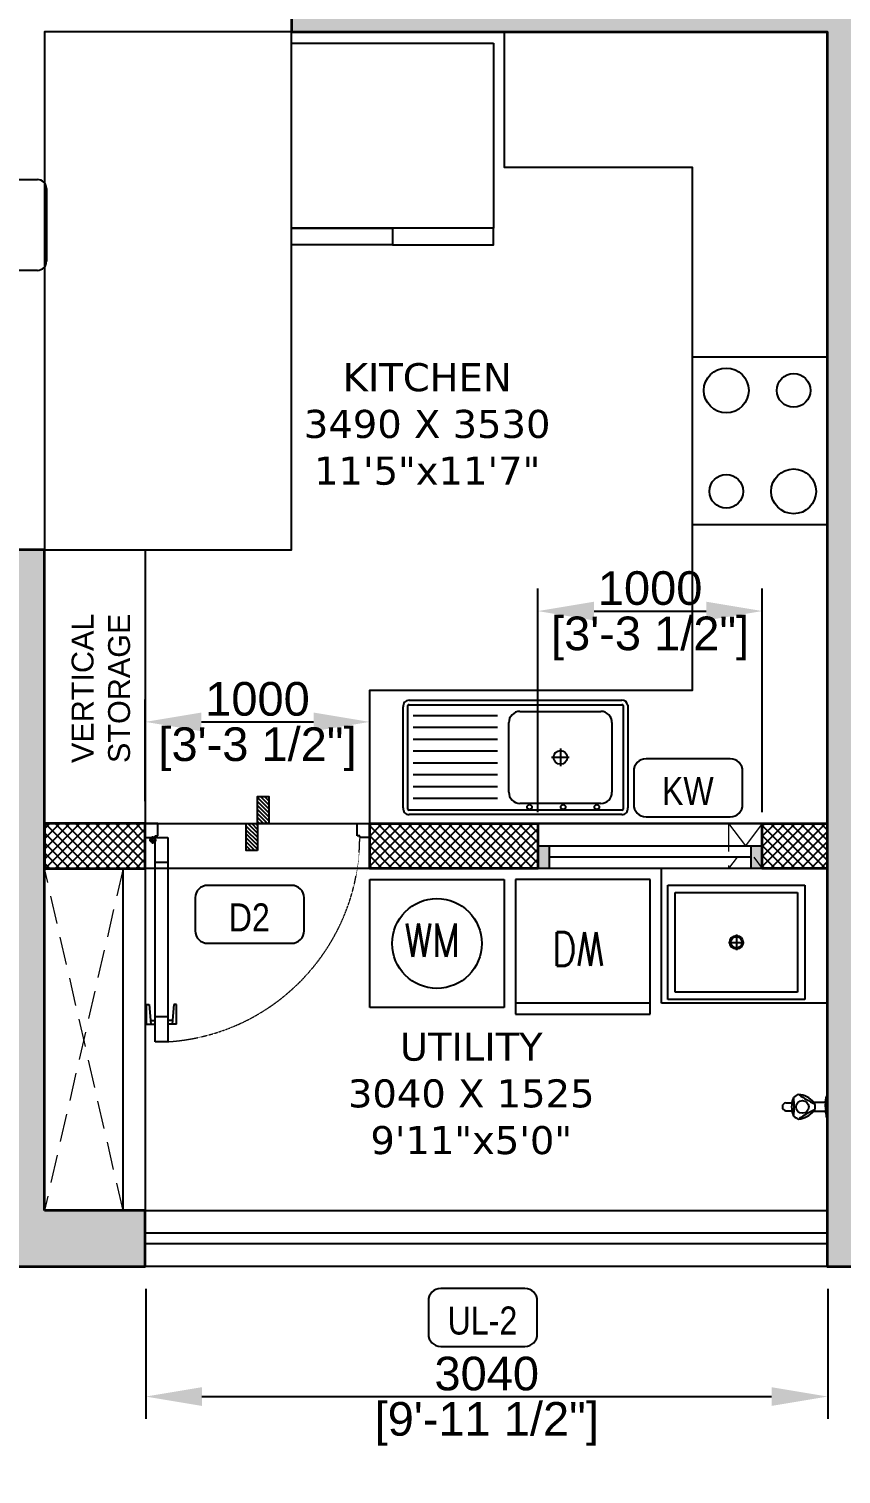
# Model space of a CAD drawing. Header units: millimetres. Extents: x 94643 to 134206, y 115494 to 180803.
# Drawn here: x 124267 to 127887, y 161021 to 167466 of the extents above; entities that cross this region are included whole.
import ezdxf
from ezdxf.enums import TextEntityAlignment as Align

# ---------------------------------------------------------------- set-up
doc = ezdxf.new("R2010")
doc.units = ezdxf.units.MM
for name, pattern in [('( Hidden )', [0.375, 0.25, -0.125]), ('3.5BHK EAST_UN-1$0$DASHED', [0.75, 0.5, -0.25]), ('3BHK  WEST_UN-2$0$2024-08-29_TOWER-A$0$HIDDEN', [9.525, 6.35, -3.175])]:
    doc.linetypes.add(name, pattern=pattern)
for name, color, linetype in [('A-Dimensions', 4, 'Continuous'), ('A-Dining Table', 253, 'Continuous'), ('A-Dishwasher', 253, 'Continuous'), ('A-Door', 11, 'Continuous'), ('A-Door Line', 8, 'Continuous'), ('A-Elevation 10', 8, 'Continuous'), ('A-Fridge', 253, 'Continuous'), ('A-Hatch', 252, 'Continuous'), ('A-Kicthen Platforme', 253, 'Continuous'), ('A-Kitchen Sink', 253, 'Continuous'), ('A-Railing', 6, 'Continuous'), ('A-Room Boundary', 44, 'Continuous'), ('A-Shaft', 8, 'Continuous'), ('A-Shaft Line', 253, 'Continuous'), ('A-Shaft Wall', 253, 'Continuous'), ('A-Sink Platform', 253, 'Continuous'), ('A-Stove', 253, 'Continuous'), ('A-Text Main', 44, 'Continuous'), ('A-Utility Tab', 253, 'Continuous'), ('A-Utilty Sink', 253, 'Continuous'), ('A-Vertival Storage', 253, 'Continuous'), ('A-Washing Machine', 253, 'Continuous'), ('A-Window', 4, 'Continuous')]:
    doc.layers.add(name, color=color, linetype=linetype)
doc.layers.add('A-Wall', color=240, linetype='Continuous', lineweight=35)
doc.styles.add('2024-08-29_TOWER-A$0$simplex-0.8', font='simplex.shx', dxfattribs={"width": 0.8})
doc.styles.add('3BHK  WEST_UN-2$0$2024-08-29_TOWER-A$0$simplex-0.8', font='simplex.shx', dxfattribs={"width": 0.8})
doc.styles.add('3BHK  WEST_UN-2$0$grid_text', font='verdana.ttf')
doc.styles.add('3BHK  WEST_UN-2$0$Standard', font='arial.ttf')
doc.styles.add('ARIAL', font='ARIALN.TTF')
doc.styles.add('S', font='arial.ttf', dxfattribs={"height": 150})
doc.dimstyles.new('DIMSMALL', dxfattribs={"dimtxt": 150, "dimasz": 250, "dimexe": 100, "dimexo": 100, "dimgap": 25, "dimtad": 1, "dimdec": 0, "dimzin": 0, "dimdsep": 46, "dimtxsty": 'S', "dimcen": 0, "dimdle": 100, "dimclrd": 8, "dimclre": 8, "dimclrt": 256, "dimazin": 0, "dimtfac": 1, "dimtdec": 0, "dimtix": 1, "dimtmove": 0, "dimatfit": 3, "dimldrblk": '12_DatumFilled', "dimfxl": 1, "dimtolj": 1, "dimtzin": 0, "dimlwd": -1, "dimlwe": -1, "dimarcsym": 1})

# ---------------------------------------------------------------- blocks, each defined once
blk = doc.blocks.new('*D259')
at = {"layer": 'A-Dimensions', "color": 8, "transparency": 16777216}
for p, q in [((126535.8, 163972.5), (126535.8, 164969.9)), ((127535.8, 163972.5), (127535.8, 164969.9)), ((126785.8, 164869.9), (127285.8, 164869.9))]:
    blk.add_line(p, q, dxfattribs=at)
for points in [[(126785.8, 164911.6), (126785.8, 164828.2), (126535.8, 164869.9)], [(127285.8, 164911.6), (127285.8, 164828.2), (127535.8, 164869.9)]]:
    blk.add_solid(points, dxfattribs=at)
at = {"layer": 'Defpoints', "color": 0, "transparency": 16777216}
for p in [(127535.8, 164869.9), (126535.8, 163872.5), (127535.8, 163872.5)]:
    blk.add_point(p, dxfattribs=at)
at = {"layer": 'A-Dimensions', "lineweight": 30, "transparency": 16777216, "char_height": 150, "attachment_point": 5, "style": 'S'}
for s, insert in [('\\A1;1000', (127035.8, 164971.5)), ('\\A1;[3\'-3 1/2"]', (127035.8, 164747.8))]:
    blk.add_mtext(s, dxfattribs=dict(at, insert=insert))
blk = doc.blocks.new('12_DatumFilled')
at = {"color": 8, "linetype": 'ByBlock'}
blk.add_solid([(0, 0.577), (-1, 0), (0, -0.577)], dxfattribs=at)
blk = doc.blocks.new('*D271')
at = {"layer": 'A-Dimensions', "color": 8, "transparency": 16777216}
for p, q in [((124785.8, 164022.5), (124785.8, 164475.8)), ((125785.8, 164022.5), (125785.8, 164475.8)), ((125035.8, 164375.8), (125535.8, 164375.8))]:
    blk.add_line(p, q, dxfattribs=at)
for points in [[(125035.8, 164417.4), (125035.8, 164334.1), (124785.8, 164375.8)], [(125535.8, 164417.4), (125535.8, 164334.1), (125785.8, 164375.8)]]:
    blk.add_solid(points, dxfattribs=at)
at = {"layer": 'Defpoints', "color": 0, "transparency": 16777216}
for p in [(125785.8, 164375.8), (124785.8, 163922.5), (125785.8, 163922.5)]:
    blk.add_point(p, dxfattribs=at)
at = {"layer": 'A-Dimensions', "lineweight": 30, "transparency": 16777216, "char_height": 150, "attachment_point": 5, "style": 'S'}
for s, insert in [('\\A1;1000', (125285.8, 164477.4)), ('\\A1;[3\'-3 1/2"]', (125285.8, 164253.7))]:
    blk.add_mtext(s, dxfattribs=dict(at, insert=insert))
blk = doc.blocks.new('*D274')
at = {"layer": 'A-Dimensions', "color": 8, "linetype": 'Continuous', "transparency": 16777216}
for p, q in [((124787.8, 161847.5), (124787.8, 161267.1)), ((127827.4, 161847.5), (127827.4, 161267.1)), ((125037.8, 161367.1), (127577.4, 161367.1))]:
    blk.add_line(p, q, dxfattribs=at)
for points in [[(125037.8, 161408.8), (125037.8, 161325.4), (124787.8, 161367.1)], [(127577.4, 161408.8), (127577.4, 161325.4), (127827.4, 161367.1)]]:
    blk.add_solid(points, dxfattribs=at)
at = {"layer": 'Defpoints', "color": 0, "linetype": 'Continuous', "transparency": 16777216}
for p in [(124787.8, 161947.5), (127827.4, 161947.5), (127827.4, 161367.1)]:
    blk.add_point(p, dxfattribs=at)
at = {"layer": 'A-Dimensions', "linetype": 'Continuous', "transparency": 16777216, "char_height": 150, "attachment_point": 5, "style": 'S'}
for s, insert in [('\\A1;3040', (126307.6, 161468.7)), ('\\A1;[9\'-11 1/2"]', (126307.6, 161245))]:
    blk.add_mtext(s, dxfattribs=dict(at, insert=insert))
blk = doc.blocks.new('3BHK  WEST_UN-2$0$wer4t5yyht')
at = {"layer": 'A-Utility Tab', "linetype": 'Continuous'}
for p, q in [((52799.4, -60582), (52798.2, -60579.9)), ((52740.5, -60616.8), (52768.1, -60616.8)), ((52776.7, -60595.1), (52775.4, -60593)), ((52864.8, -60614.5), (52913.1, -60614.5)), ((52868.1, -60621.6), (52870.5, -60621.6)), ((52917, -60634.8), (52919, -60609)), ((52917, -60634.8), (52919, -60660.6)), ((52919, -60609), (52920.4, -60591.6)), ((52922.8, -60589.4), (52925.4, -60589.4)), ((52925.4, -60634.8), (52925.4, -60589.4)), ((52925.4, -60680.2), (52925.4, -60634.8)), ((52740.5, -60652.7), (52768.1, -60652.7)), ((52775.4, -60676.5), (52776.7, -60674.4)), ((52798.2, -60689.7), (52799.4, -60687.5)), ((52864.8, -60655.1), (52913.1, -60655.1)), ((52868.1, -60647.9), (52870.5, -60647.9)), ((52919, -60660.6), (52920.4, -60678)), ((52922.8, -60680.2), (52925.4, -60680.2))]:
    blk.add_line(p, q, dxfattribs=at)
blk.add_circle((52814.7, -60635.5), 28.4, dxfattribs=at)
for centre, radius, start, end in [((52814.7, -60634.8), 57.3, 106.75199, 133.24801), ((52787.5, -60681.9), 102.6, 41.09723, 84.02166), ((52743.5, -60634.8), 18.2, 99.49742, 260.50258), ((52869.1, -60634.8), 102.6, 169.93301, 190.04944), ((52869.1, -60634.8), 102.6, 155.97834, 169.93301), ((52061.1, -60634.8), 716.6, 356.82979, 3.17021), ((53191.5, -59982.1), 716.6, 236.82979, 243.17021), ((52787.5, -60681.9), 102.6, 35.97834, 41.09723), ((52814.7, -60634.8), 57.3, 346.75199, 13.24801), ((52913.1, -60608.5), 5.97, 270, 355.48601), ((52922.8, -60591.8), 2.39, 90, 175.48601), ((52922.8, -60591.8), 2.39, 90, 175.48601), ((52869.1, -60634.8), 102.6, 190.04944, 204.02166), ((52814.7, -60634.8), 57.3, 226.75199, 253.24801), ((52787.5, -60587.6), 102.6, 275.97834, 318.90277), ((53191.5, -61287.4), 716.6, 116.82979, 123.17021), ((52787.5, -60587.6), 102.6, 318.90277, 324.02166), ((52913.1, -60661), 5.97, 4.51399, 90), ((52922.8, -60677.8), 2.39, 184.51399, 270)]:
    blk.add_arc(centre, radius, start, end, dxfattribs=at)
blk = doc.blocks.new('3BHK  WEST_UN-2$0$2024-08-29_TOWER-A$0$POT WASH')
at = {"layer": 'A-Utilty Sink'}
for p, q in [((0, 0), (0, 0.51)), ((0, 0.51), (0.61, 0.51)), ((0.0325, 0.0325), (0.0325, 0.4775)), ((0.0325, 0.4775), (0.5775, 0.4775)), ((0.5775, 0.4775), (0.5775, 0.0325)), ((0.61, 0.51), (0.61, 0)), ((0.305, 0.22), (0.305, 0.29)), ((0.34, 0.255), (0.27, 0.255)), ((0.61, 0), (0, 0)), ((0.5775, 0.0325), (0.0325, 0.0325))]:
    blk.add_line(p, q, dxfattribs=at)
for radius in [0.03, 0.025]:
    blk.add_circle((0.305, 0.255), radius, dxfattribs=at)
blk = doc.blocks.new('3BHK  WEST_UN-2$0$2024-08-29_TOWER-A$0$WASHING MACHINE')
at = {"layer": 'A-Washing Machine'}
for p, q in [((0, 0), (0.6, 0)), ((0, -0.57), (0, 0)), ((0.6, 0), (0.6, -0.57)), ((0.6, -0.57), (0, -0.57))]:
    blk.add_line(p, q, dxfattribs=at)
blk.add_circle((0.3, -0.285), 0.2, dxfattribs=at)
at = {"layer": 'A-Washing Machine', "insert": (0.4028, -0.1952), "char_height": 0.15, "width": 0.230071, "attachment_point": 3, "style": '3BHK  WEST_UN-2$0$2024-08-29_TOWER-A$0$simplex-0.8'}
blk.add_mtext('WM', dxfattribs=at)
blk = doc.blocks.new('3BHK  WEST_UN-2$0$2024-08-29_TOWER-A$0$DISH WASHER')
at = {"layer": 'A-Dishwasher', "linetype": '3BHK  WEST_UN-2$0$2024-08-29_TOWER-A$0$HIDDEN', "ltscale": 0.2}
for p, q in [((0, 0.6), (0.6, 0.6)), ((0, 0), (0, 0.6)), ((0.6, 0.6), (0.6, 0)), ((0, 0.55), (0.6, 0.55)), ((0.6, 0), (0, 0))]:
    blk.add_line(p, q, dxfattribs=at)
at = {"layer": 'A-Dishwasher', "insert": (0.3947, 0.2347), "char_height": 0.15, "width": 0.230071, "attachment_point": 9, "style": '3BHK  WEST_UN-2$0$2024-08-29_TOWER-A$0$simplex-0.8'}
blk.add_mtext('\\pxqc;DW', dxfattribs=at)
blk = doc.blocks.new('Kitchen Window- 1000mm width')
at = {"layer": 'A-Window', "linetype": 'Continuous'}
for points in [[(-1000, -100), (-1000, -200), (-950, -200), (-950, -100)], [(0, -200), (0, -100), (-50, -100), (-50, -200)]]:
    blk.add_hatch(color=256, dxfattribs=at).paths.add_polyline_path(points)
for p, q in [((-1000, -100), (-1000, 0)), ((0, 0), (-1000, 0)), ((-1000, -100), (-1000, 0)), ((0, -100), (0, 0)), ((0, -100), (0, 0)), ((-1000, -200), (-1000, -100)), ((-1000, -100), (-950, -100)), ((-1000, -200), (-1000, -100)), ((-1000, -200), (-1000, -100)), ((-950, -100), (-950, -200)), ((-950, -100), (-50, -100)), ((-50, -200), (-50, -100)), ((-50, -100), (0, -100)), ((0, -200), (0, -100)), ((0, -200), (0, -100)), ((0, -200), (0, -100)), ((-50, -150), (-950, -150)), ((-950, -200), (-1000, -200)), ((0, -200), (-950, -200)), ((-50, -200), (-750, -200)), ((0, -200), (-50, -200))]:
    blk.add_line(p, q, dxfattribs=at)
blk = doc.blocks.new('A$C5491d69a')
at = {"layer": 'A-Door'}
for p, q in [((55.5, 0), (0, 0)), ((0, 0), (0, -62.5)), ((0, -62.5), (44.4, -62.5)), ((33.3, -90.2), (33.3, -56.9)), ((44.4, -62.5), (44.4, -55.5)), ((44.4, -55.5), (55.5, -55.5)), ((44.4, -973.1), (44.4, -62.5)), ((44.4, -62.5), (99.9, -62.5)), ((55.5, -55.5), (55.5, 0)), ((99.9, -62.5), (99.9, -973.1)), ((99.9, -62.5), (99.9, -62.5)), ((944.5, -55.5), (944.5, 0)), ((944.5, 0), (1000, 0)), ((955.6, -55.5), (944.5, -55.5)), ((955.6, -62.5), (955.6, -55.5)), ((1000, -62.5), (955.6, -62.5)), ((1000, 0), (1000, -62.5)), ((16.7, -73.6), (50, -73.6)), ((99.9, -173.5), (44.4, -173.5)), ((5.6, -806.5), (16.7, -806.5)), ((5.6, -895.4), (5.6, -806.5)), ((16.7, -806.5), (24.9, -895.4)), ((127.7, -806.5), (119.5, -895.4)), ((138.8, -806.5), (127.7, -806.5)), ((138.8, -895.4), (138.8, -806.5)), ((5.6, -895.4), (44.4, -895.4)), ((23.3, -878.7), (44.4, -878.7)), ((99.9, -862), (44.4, -862)), ((121, -878.7), (99.9, -878.7)), ((138.8, -895.4), (99.9, -895.4)), ((99.9, -973.1), (44.4, -973.1))]:
    blk.add_line(p, q, dxfattribs=at)
blk.add_circle((33.3, -73.6), 11.1, dxfattribs=at)
at = {"layer": 'A-Door', "linetype": '3.5BHK EAST_UN-1$0$DASHED', "lineweight": 0}
blk.add_arc((41.8, -61.2), 913.8, 273.6494, 359.91777, dxfattribs=at)
blk = doc.blocks.new('3BHK  WEST_UN-2$0$2024-08-30_TOWER-C$0$SINK')
at = {"layer": 'A-Kitchen Sink'}
for p, q in [((-1, -0.229), (-1, 0.2211)), ((-0.98, -0.2348), (-0.98, 0.2269)), ((-0.9743, 0.251), (-0.0257, 0.251)), ((-0.9743, 0.231), (-0.0257, 0.231)), ((-0.48, 0.201), (-0.12, 0.201)), ((-0.02, 0.2269), (-0.02, -0.2348)), ((0, 0.229), (0, -0.229)), ((-0.58, 0.1813), (-0.9555, 0.1813)), ((-0.53, -0.159), (-0.53, 0.151)), ((-0.07, 0.151), (-0.07, -0.159)), ((-0.58, 0.1286), (-0.9555, 0.1286)), ((-0.58, 0.0758), (-0.9555, 0.0758)), ((-0.58, 0.0231), (-0.9555, 0.0231)), ((-0.3, 0.0352), (-0.3, -0.004)), ((-0.58, -0.0297), (-0.9555, -0.0297)), ((-0.3, -0.004), (-0.3392, -0.004)), ((-0.2608, -0.004), (-0.3, -0.004)), ((-0.3, -0.004), (-0.3, -0.0431)), ((-0.58, -0.0824), (-0.9555, -0.0824)), ((-0.58, -0.1352), (-0.9555, -0.1352)), ((-0.58, -0.1879), (-0.9555, -0.1879)), ((-0.0257, -0.239), (-0.9743, -0.239)), ((-0.12, -0.209), (-0.48, -0.209)), ((-0.0257, -0.259), (-0.9743, -0.259))]:
    blk.add_line(p, q, dxfattribs=at)
for centre, radius in [((-0.3, -0.004), 0.0308), ((-0.4377, -0.2256), 0.0108), ((-0.2877, -0.2256), 0.0108), ((-0.1377, -0.2256), 0.0108)]:
    blk.add_circle(centre, radius, dxfattribs=at)
for centre, radius, start, end in [((-0.9743, 0.225), 0.026, 90, 188.76827), ((-0.9743, 0.225), 0.00601, 90, 161.69524), ((-0.48, 0.151), 0.05, 90, 180), ((-0.12, 0.151), 0.05, 360, 90), ((-0.0257, 0.225), 0.026, 8.76827, 90), ((-0.0257, 0.225), 0.00601, 18.30476, 90), ((-0.48, -0.159), 0.05, 180, 270), ((-0.12, -0.159), 0.05, 270, 0), ((-0.9743, -0.233), 0.026, 171.23173, 270), ((-0.9743, -0.233), 0.00601, 198.30476, 270), ((-0.0257, -0.233), 0.026, 270, 8.76827), ((-0.0257, -0.233), 0.00601, 270, 341.69524)]:
    blk.add_arc(centre, radius, start, end, dxfattribs=at)
blk = doc.blocks.new('A$Ce642c601')
at = {"layer": 'A-Stove'}
blk.add_lwpolyline([(0, 750), (600, 750), (600, 0), (0, 0), (0, 750)], dxfattribs=at)
for centre, radius in [((150, 600), 100), ((450, 600), 75), ((149.9, 150), 75), ((450, 150), 100)]:
    blk.add_circle(centre, radius, dxfattribs=at)
blk = doc.blocks.new('A$C2fd0a982')
at = {"layer": 'A-Fridge'}
for points in [[(0, 0), (0, -825), (-900, -825), (-900, 0)], [(-450, -825), (-450, -900), (-900, -900), (-900, -825)], [(-450, -825), (-450, -900), (0, -900), (0, -825)]]:
    blk.add_lwpolyline(points, close=True, dxfattribs=at)
blk = doc.blocks.new('2024-08-29_TOWER-A$0$WNTG')
at = {"layer": 'A-Text Main'}
blk.add_lwpolyline([(-187.8, 246.2), (187.8, 246.2, -0.414214), (242.8, 191.2), (242.8, 43.3, -0.414214), (187.8, -11.7), (-187.8, -11.7, -0.414214), (-242.8, 43.3), (-242.8, 191.2, -0.414214)], format="xyb", close=True, dxfattribs=at)
at = {"layer": 'A-Text Main', "style": '2024-08-29_TOWER-A$0$simplex-0.8', "width": 0.8}
blk.add_attdef('WNTG', text='', height=150, dxfattribs=at).set_placement((-1.6, 43), align=Align.CENTER)
blk = doc.blocks.new('TILE DROP')
at = {"layer": 'A-Door Line'}
h = blk.add_hatch(dxfattribs=at)
h.set_pattern_fill('ANSI31', color=8, scale=0.1)
h.set_pattern_definition([(45, (-18.584744, -6.592634), (-0.008838835, 0.008838835), [])])
h.paths.add_polyline_path([(0, 0.05), (-0.12, 0.05), (-0.12, 0), (0, 0)])
h.paths.add_polyline_path([(0.12, -0.05), (0.12, 0), (0, 0), (0, -0.05)])
at = {"layer": 'A-Door Line', "color": 8}
for points in [[(-0.12, 0), (-0.12, 0.05), (0, 0.05), (0, 0)], [(0, -0.05), (0, 0), (0.12, 0), (0.12, -0.05)]]:
    blk.add_lwpolyline(points, close=True, dxfattribs=at)
blk = doc.blocks.new('A$C81f2a20b')
at = {"layer": 'A-Dining Table', "linetype": 'Continuous'}
for p, q in [((250.1, 800), (250.1, 1046.8)), ((290.6, 1087.3), (614.6, 1087.3)), ((655.1, 1046.8), (655.1, 800)), ((944.9, 1046.8), (944.9, 800)), ((1309.4, 1087.3), (985.4, 1087.3)), ((1349.9, 800), (1349.9, 1046.8)), ((0, 0), (0, 800)), ((0, 800), (1600, 800)), ((50, 0), (50, 800)), ((1550, 0), (1550, 800)), ((1600, 800), (1600, 0)), ((0, 614.7), (-267.2, 614.7)), ((1600, 614.7), (1867.2, 614.7)), ((-307.7, 574.2), (-307.7, 250.2)), ((1907.7, 574.2), (1907.7, 250.2)), ((-267.2, 209.7), (0, 209.7)), ((1867.2, 209.7), (1600, 209.7)), ((1600, 0), (0, 0)), ((250.1, 0), (250.1, -246.8)), ((655.1, -246.8), (655.1, 0)), ((944.9, -246.8), (944.9, 0)), ((1349.9, 0), (1349.9, -246.8)), ((290.6, -287.3), (614.6, -287.3)), ((1309.4, -287.3), (985.4, -287.3))]:
    blk.add_line(p, q, dxfattribs=at)
for centre, start, end in [((290.6, 1046.8), 90, 180), ((614.6, 1046.8), 0, 90), ((985.4, 1046.8), 90, 180), ((1309.4, 1046.8), 0, 90), ((-267.2, 574.2), 90, 180), ((1867.2, 574.2), 0, 90), ((-267.2, 250.2), 180, 270), ((1867.2, 250.2), 270, 0), ((290.6, -246.8), 180, 270), ((614.6, -246.8), 270, 0), ((985.4, -246.8), 180, 270), ((1309.4, -246.8), 270, 0)]:
    blk.add_arc(centre, 40.5, start, end, dxfattribs=at)
blk = doc.blocks.new('Unit-2')
at = {"layer": 'A-Hatch', "linetype": 'Continuous'}
h = blk.add_hatch(color=256, dxfattribs=at)
h.dxf.hatch_style = 1
h.paths.add_polyline_path([(-11112.5, 9544.7), (-7098, 9544.7), (-7098, 9794.7), (-11114.6, 9794.7), (-11114.6, 14070.1), (-10547.6, 14070.1), (-10547.6, 14320.1), (-11364.6, 14320.1), (-11364.6, 9197), (-11112.5, 9197)])
h.paths.add_polyline_path([(-5337.6, 13970.8), (-5337.6, 14320.1), (-7197.6, 14320.1), (-7197.6, 14070.1), (-5587.6, 14070.1), (-5587.6, 13970.8)])
h.paths.add_polyline_path([(-3677.6, 14320.1), (-3927.6, 14320.1), (-3927.6, 12653), (-3677.6, 12653), (-3677.6, 14070.1), (-1999.9, 14070.1), (-1999.9, 14320.1)])
h.paths.add_polyline_path([(-5587.6, 13220.8), (-5587.6, 9544.7), (-3677.6, 9544.7), (-3677.6, 9794.7), (-5337.6, 9794.7), (-5337.6, 13220.8)])
h.paths.add_polyline_path([(-250, 9794.7), (-2678, 9794.7), (-2678, 9544.7), (0, 9544.7), (0, 13220.1), (-250, 13220.1)])
h.paths.add_polyline_path([(0, 5755), (-2638, 5755), (-2638, 5505), (-250, 5505), (-250, 0), (0, 0)])
h.paths.add_polyline_path([(-3739.6, 250), (-3739.6, 3195), (-5623.6, 3195), (-5623.6, 2995), (-3939.6, 2995), (-3939.6, 250), (-4565.1, 250), (-4565.1, 0), (-3289.6, 0), (-3289.6, 250)])
h.paths.add_polyline_path([(-7037.6, 1729.3), (-7037.6, 3735), (-7237.6, 3735), (-7237.6, 1729.3)], flags=17)
h.paths.add_polyline_path([(-11114.6, 5532), (-7037.6, 5532), (-7037.6, 4735), (-7237.6, 4735), (-7237.6, 5332), (-11114.6, 5332), (-11114.6, 250), (-8334.7, 250), (-8334.7, 0), (-11364.6, 0), (-11364.6, 7997), (-11114.6, 7997)])
h.paths.add_polyline_path([(-7234.7, 0), (-5315.1, 0), (-5315.1, 250), (-5523.6, 250), (-5523.6, 962.8), (-5623.6, 962.8), (-5623.6, 250), (-7234.7, 250)])
h = blk.add_hatch(dxfattribs=at)
h.set_pattern_fill('ANSI37', color=256, scale=10)
h.set_pattern_definition([(45, (-11364.6, -0.0002), (-22.45064, 22.45064), []), (135, (-11364.6, -0.0002), (-22.45064, -22.45064), [])])
h.paths.add_polyline_path([(-5587.6, 11294.7), (-5587.6, 11394.7), (-7097.6, 11394.7), (-7097.6, 12377.3), (-7197.6, 12377.3), (-7197.6, 10794.7), (-7097.6, 10794.7), (-7097.6, 11294.7)])
h.paths.add_polyline_path([(-7097.6, 14070.1), (-7097.6, 13227.3), (-7197.6, 13227.3), (-7197.6, 14070.1)])
h.paths.add_polyline_path([(-3677.6, 12653), (-3777.6, 12653), (-3777.6, 11544.2), (-3677.6, 11544.2)])
h.paths.add_polyline_path([(-3677.6, 9794.7), (-3677.6, 10694.2), (-3777.6, 10694.2), (-3777.6, 9794.7)])
h.paths.add_polyline_path([(-2438, 5755), (-2438, 6460.1), (-2638, 6460.1), (-2638, 5755)])
h.paths.add_polyline_path([(-1538.4, 5755), (-1538.4, 6155), (-1688.4, 6155), (-1688.4, 5755)])
h.paths.add_polyline_path([(-2638, 9544.7), (-2638, 9460.1), (-2438, 9460.1), (-2438, 9544.7)])
h.paths.add_polyline_path([(-7037.6, 2495.3), (-5623.6, 2495.3), (-5623.6, 2596), (-7037.6, 2596)])
h.paths.add_polyline_path([(-5623.6, 2995), (-5523.6, 2995), (-5523.6, 1812.8), (-5623.6, 1812.8)])
h.paths.add_polyline_path([(-2289.6, 1975), (-1539.6, 1975), (-1539.6, 1775), (-2289.6, 1775)])
h.paths.add_polyline_path([(-3739.6, 1775), (-3289.6, 1775), (-3289.6, 1975), (-3739.6, 1975)])
h.paths.add_polyline_path([(-250, 1975), (-250, 1775), (-539.6, 1775), (-539.6, 1975)])
at = {"layer": 'A-Door Line'}
blk.add_line((-3289.6, 1975), (-2289.6, 1975), dxfattribs=at)
at = {"layer": 'A-Elevation 10'}
for points in [[(-3388.9, 250.1), (-3388.9, 1775)], [(-3289.6, 1775), (-3289.6, 250)]]:
    blk.add_lwpolyline(points, dxfattribs=at)
blk.add_lwpolyline([(-3289.6, 250), (-250, 250), (-250, 0), (-3289.6, 0)], close=True, dxfattribs=at)
at = {"layer": 'A-Kicthen Platforme', "linetype": 'Continuous'}
blk.add_lwpolyline([(-2289.6, 1970), (-2289.6, 2569.9), (-850, 2569.9), (-850, 4899.9), (-1688, 4899.9), (-1688, 5505)], dxfattribs=at)
at = {"layer": 'A-Railing'}
blk.add_lwpolyline([(-3289.6, 150), (-250, 150), (-250, 100), (-3289.6, 100)], close=True, dxfattribs=at)
at = {"layer": 'A-Room Boundary', "linetype": 'Continuous'}
for points in [[(-7037.6, 3195), (-2638, 3195), (-2638, 9544.7), (-7037.6, 9544.7)], [(-250, 5505), (-3739.6, 5505), (-3739.6, 1975), (-250, 1975)], [(-3289.6, 250), (-250, 250), (-250, 1775), (-3289.6, 1775)]]:
    blk.add_lwpolyline(points, close=True, dxfattribs=at)
at = {"layer": 'A-Shaft', "linetype": '( Hidden )', "lineweight": 0, "ltscale": 500}
blk.add_lwpolyline([(-539.6, 1975), (-689.6, 1975), (-689.6, 1775), (-539.6, 1775)], close=True, dxfattribs=at)
for points in [[(-539.6, 1975), (-689.6, 1775)], [(-689.6, 1975), (-539.6, 1775)]]:
    blk.add_lwpolyline(points, dxfattribs=at)
at = {"layer": 'A-Shaft Line', "linetype": '( Hidden )', "lineweight": 0, "ltscale": 500}
for points in [[(-3388.9, 250), (-3738.9, 1775)], [(-3388.9, 1775), (-3738.9, 250)]]:
    blk.add_lwpolyline(points, dxfattribs=at)
at = {"layer": 'A-Shaft Wall', "linetype": 'Continuous'}
for points in [[(-3388.9, 250), (-3388.9, 1775)], [(-3289.6, 1775), (-3289.6, 250)]]:
    blk.add_lwpolyline(points, dxfattribs=at)
at = {"layer": 'A-Sink Platform', "linetype": 'Continuous'}
for points in [[(-989.6, 1174.3), (-989.6, 1775)], [(-250, 1174.3), (-989.6, 1174.3)]]:
    blk.add_lwpolyline(points, dxfattribs=at)
at = {"layer": 'A-Vertival Storage', "linetype": 'Continuous'}
blk.add_lwpolyline([(-3739.6, 3195), (-3289.6, 3195), (-3289.6, 1975)], dxfattribs=at)
at = {"layer": 'A-Wall'}
for points in [[(0, 5755), (-2638, 5755), (-2638, 5505), (-250, 5505), (-250, 0), (0, 0)], [(-3739.6, 250), (-3739.6, 3195), (-5623.6, 3195), (-5623.6, 2995), (-3939.6, 2995), (-3939.6, 250), (-4565.1, 250), (-4565.1, 0), (-3289.6, 0), (-3289.6, 250)], [(-3739.6, 1775), (-3289.6, 1775), (-3289.6, 1975), (-3739.6, 1975)], [(-2289.6, 1975), (-1539.6, 1975), (-1539.6, 1775), (-2289.6, 1775)], [(-250, 1975), (-250, 1775), (-539.6, 1775), (-539.6, 1975)]]:
    blk.add_lwpolyline(points, close=True, dxfattribs=at)
at = {"layer": 'A-Dining Table', "linetype": 'Continuous'}
blk.add_blockref('A$C81f2a20b', (-5637.8, 4232.1), dxfattribs=at)
at = {"layer": 'A-Dishwasher', "xscale": -1000.000000000001, "yscale": 1000.000000000001, "zscale": 1000.000000000001, "rotation": 180}
blk.add_blockref('3BHK  WEST_UN-2$0$2024-08-29_TOWER-A$0$DISH WASHER', (-1639.6, 1725), dxfattribs=at)
at = {"layer": 'A-Door', "linetype": 'Continuous'}
blk.add_blockref('A$C5491d69a', (-3289.6, 1975), dxfattribs=at)
at = {"layer": 'A-Door Line', "color": 8, "xscale": 1000.000000000004, "yscale": 1000.000000000004, "zscale": 1000.000000000004, "rotation": 90}
blk.add_blockref('TILE DROP', (-2789.6, 1975), dxfattribs=at)
at = {"layer": 'A-Fridge', "linetype": 'Continuous'}
blk.add_blockref('A$C2fd0a982', (-1738, 5454.9), dxfattribs=at)
at = {"layer": 'A-Kitchen Sink', "xscale": 1000, "yscale": 1000, "zscale": 1000}
blk.add_blockref('3BHK  WEST_UN-2$0$2024-08-30_TOWER-C$0$SINK', (-1139.6, 2273.9), dxfattribs=at)
at = {"layer": 'A-Stove', "linetype": 'Continuous'}
blk.add_blockref('A$Ce642c601', (-850, 3306.3), dxfattribs=at)
at = {"layer": 'A-Text Main'}
ref = blk.add_blockref('2024-08-29_TOWER-A$0$WNTG', (-869.9, 2251.4), dxfattribs=dict(at, xscale=-1, rotation=180))
ref.add_attrib('WNTG', 'KW', dxfattribs={"height": 125, "style": 'ARIAL'}).set_placement((-871.5, 2058), align=Align.CENTER)
ref = blk.add_blockref('2024-08-29_TOWER-A$0$WNTG', (-2824.6, 1687.3), dxfattribs=dict(at, xscale=-1, rotation=180))
ref.add_attrib('WNTG', 'D2', dxfattribs={"height": 125, "style": 'ARIAL'}).set_placement((-2826.2, 1493.8), align=Align.CENTER)
ref = blk.add_blockref('2024-08-29_TOWER-A$0$WNTG', (-1785.2, -110.3), dxfattribs=dict(at, xscale=-1, rotation=180))
ref.add_attrib('WNTG', 'UL-2', dxfattribs={"height": 125, "style": 'ARIAL'}).set_placement((-1786.8, -303.8), align=Align.CENTER)
at = {"layer": 'A-Utility Tab'}
blk.add_blockref('3BHK  WEST_UN-2$0$wer4t5yyht', (-53175.4, 61346.9), dxfattribs=at)
at = {"layer": 'A-Utilty Sink', "xscale": 1000.000000000001, "yscale": 1000.000000000001, "zscale": 1000.000000000001, "rotation": 180}
blk.add_blockref('3BHK  WEST_UN-2$0$2024-08-29_TOWER-A$0$POT WASH', (-350, 1700), dxfattribs=at)
at = {"layer": 'A-Washing Machine', "xscale": 1000, "yscale": 1000, "zscale": 1000}
blk.add_blockref('3BHK  WEST_UN-2$0$2024-08-29_TOWER-A$0$WASHING MACHINE', (-2289.6, 1725), dxfattribs=at)
at = {"layer": 'A-Window'}
blk.add_blockref('Kitchen Window- 1000mm width', (-539.6, 1975), dxfattribs=at)
at = {"layer": 'A-Text Main', "linetype": 'Continuous', "char_height": 125, "attachment_point": 5, "style": '3BHK  WEST_UN-2$0$grid_text'}
for s, insert, width in [('KITCHEN\\P3490 X 3530\\P11\'5"x11\'7"', (-2033.3, 3755.9, 0), 1453.819), ('UTILITY\\P3040 X 1525\\P9\'11"x5\'0"', (-1836.9, 770.5, 0), 1901.456)]:
    blk.add_mtext(s, dxfattribs=dict(at, insert=insert, width=width))
at = {"layer": 'A-Text Main', "insert": (-3487.3, 2577.9), "char_height": 97.571, "attachment_point": 5, "rotation": 90, "style": '3BHK  WEST_UN-2$0$Standard', "bg_fill": 2}
blk.add_mtext_dynamic_manual_height_columns('VERTICAL STORAGE', width=884.235, gutter_width=487.9, heights=[-265.2], dxfattribs=at)

msp = doc.modelspace()

# ---------------------------------------------------------------- dimensions: what is measured, and where the dimension line sits
at = {"layer": 'A-Dimensions', "lineweight": 30}
for base, p1, p2, picture, middle in [((127535.8, 164869.9), (126535.8, 163872.5), (127535.8, 163872.5), '*D259', (127035.8, 164869.9)), ((125785.8, 164375.8), (124785.8, 163922.5), (125785.8, 163922.5), '*D271', (125285.8, 164375.8))]:
    dim = msp.add_linear_dim(base=base, p1=p1, p2=p2, dimstyle='DIMSMALL', override={"dimpost": '\\X'}, dxfattribs=at)
    dim.commit()
    dim.dimension.update_dxf_attribs({"geometry": picture, "text_midpoint": middle})
at = {"layer": 'A-Dimensions', "linetype": 'Continuous'}
dim = msp.add_linear_dim(base=(127827.4, 161367.1), p1=(124787.8, 161947.5), p2=(127827.4, 161947.5), dimstyle='DIMSMALL', override={"dimpost": '\\X'}, dxfattribs=at)
dim.commit()
dim.dimension.update_dxf_attribs({"geometry": '*D274', "text_midpoint": (126307.6, 161367.1)})

# ---------------------------------------------------------------- next in the draw order: block references
at = {"linetype": 'Continuous'}
msp.add_blockref('Unit-2', (128075.4, 161947.5), dxfattribs=at)

doc.saveas('drawing.dxf')
